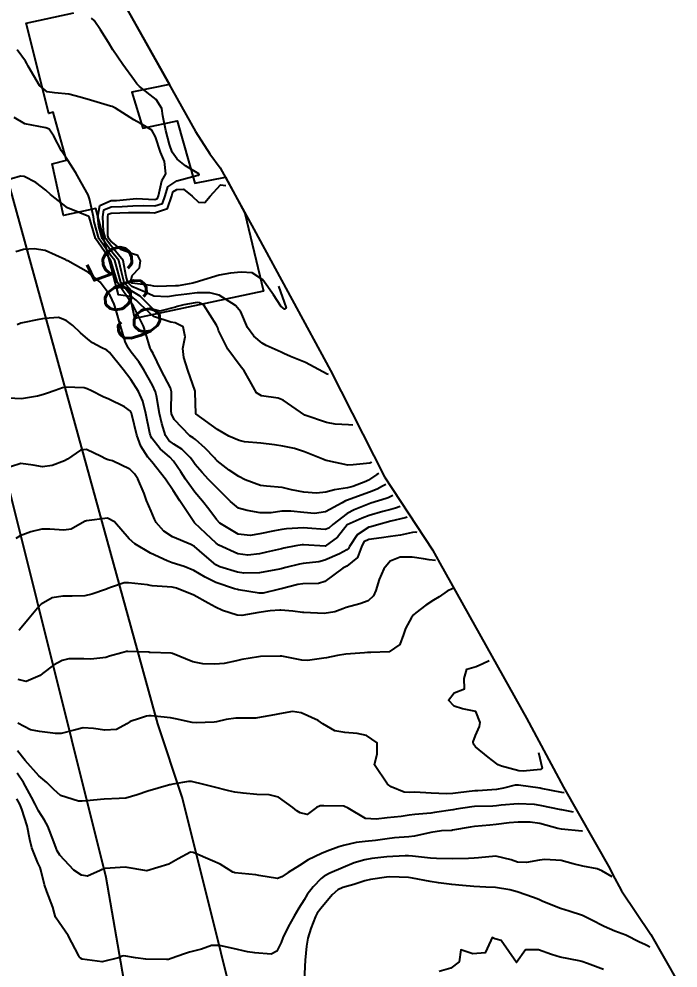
# Model space of a CAD drawing. Header units: metres. Extents: x 292545 to 299085, y 7450245 to 7463078.
# Drawn here: x 297017.2 to 297077.7, y 7454044.4 to 7454131.5 of the extents above; entities that cross this region are included whole.
import ezdxf
from ezdxf.enums import TextEntityAlignment as Align

# ---------------------------------------------------------------- set-up
doc = ezdxf.new("R2010")
doc.units = ezdxf.units.M
for name, color, linetype in [('Area', 45, 'Continuous'), ('Cotas', 45, 'Continuous'), ('Curvas de Nivel 1m', 11, 'Continuous'), ('Curvas de Nivel 5m', 15, 'Continuous'), ('Edificações', 30, 'Continuous'), ('Vias Primárias', 230, 'Continuous')]:
    doc.layers.add(name, color=color, linetype=linetype)
doc.styles.add('Style-STANDARD', font='STANDARD.shx')

msp = doc.modelspace()

# ---------------------------------------------------------------- linework, layer by layer
at = {"layer": 'Area'}
msp.add_polyline3d([(297025.88, 7454134.698, 703.999), (297033.447, 7454121.176, 699.459), (297034.766, 7454119.124, 699.448), (297035.714, 7454117.835, 699.919), (297038.788, 7454112.189, 699.479), (297045.834, 7454099.24, 697.829), (297050.787, 7454089.473, 698.449), (297055.188, 7454082.757, 701.089), (297055.859, 7454081.553, 701.839), (297063.801, 7454067.301, 688.459), (297067.196, 7454060.97, 695.339), (297071.452, 7454053.514, 683.979), (297071.689, 7454052.997, 683.589), (297072.516, 7454051.458, 693.039), (297075.201, 7454047.464, 682.349), (297077.702, 7454043.044, 681.669)], dxfattribs=at)
at = {"layer": 'Curvas de Nivel 1m', "flags": 128}
for points, elevation in [([(297045.633, 7454098.85), (297045.52, 7454098.892), (297045.128, 7454099.096), (297043.531, 7454099.96), (297042.153, 7454100.518), (297041.539, 7454100.785), (297041.295, 7454100.898), (297040.731, 7454101.152), (297039.905, 7454101.523), (297039.548, 7454101.724), (297038.774, 7454102.391), (297038.211, 7454103.18), (297037.585, 7454104.63), (297037.106, 7454105.195), (297035.602, 7454106.133), (297034.756, 7454106.374), (297033.604, 7454106.353), (297032.627, 7454106.225), (297031.601, 7454106.109), (297030.861, 7454106.007), (297029.601, 7454106.061), (297028.763, 7454106.451), (297027.609, 7454106.935), (297027.215, 7454107.314), (297027.088, 7454107.849), (297026.786, 7454109.319), (297025.657, 7454110.7), (297025.169, 7454111.335), (297024.992, 7454112.014), (297024.923, 7454113.338), (297025.042, 7454113.987), (297025.697, 7454114.252), (297026.722, 7454114.295), (297027.699, 7454114.355), (297028.632, 7454114.363), (297029.699, 7454114.331), (297030.42, 7454114.555), (297030.657, 7454115.271), (297030.885, 7454116.104), (297031.727, 7454116.635), (297033.654, 7454117.153), (297033.732, 7454117.176), (297033.767, 7454117.23), (297033.733, 7454117.273), (297032.51, 7454118.018), (297031.747, 7454118.624), (297031.297, 7454119.265), (297031.047, 7454119.984), (297030.705, 7454121.271), (297030.454, 7454122.616), (297030.339, 7454123.275), (297029.815, 7454124.099), (297028.297, 7454125.303), (297028.061, 7454125.533), (297027.838, 7454125.853), (297026.77, 7454127.321), (297025.866, 7454128.662), (297025.447, 7454129.334), (297024.719, 7454130.513), (297024.13, 7454131.348), (297023.905, 7454131.578)], 698), ([(297047.883, 7454094.22), (297047.46, 7454094.227), (297046.236, 7454094.307), (297045.463, 7454094.459), (297043.473, 7454095.12), (297041.487, 7454096.52), (297041.018, 7454096.677), (297039.49, 7454096.893), (297039.048, 7454097.174), (297038.423, 7454098.267), (297037.894, 7454099.186), (297037.528, 7454099.654), (297036.4, 7454101.201), (297035.56, 7454102.911), (297035.491, 7454103.14), (297035.463, 7454103.212), (297035.377, 7454103.402), (297034.213, 7454105.231), (297033.812, 7454105.453), (297033.595, 7454105.463), (297033.398, 7454105.439), (297032.372, 7454105.252), (297031.748, 7454105.101), (297031.59, 7454105.059), (297030.178, 7454104.68), (297029.586, 7454104.826), (297029.127, 7454105.287), (297028.359, 7454106.057), (297027.605, 7454106.525), (297026.905, 7454107.317), (297026.648, 7454108.299), (297026.41, 7454109.322), (297025.652, 7454110.281), (297024.869, 7454111.338), (297024.567, 7454112.448), (297024.491, 7454113.342), (297024.647, 7454114.392), (297025.705, 7454114.821), (297026.184, 7454114.847), (297027.708, 7454114.998), (297028.005, 7454115.009), (297029.708, 7454114.94), (297029.965, 7454115.021), (297030.051, 7454115.277), (297030.35, 7454116.65), (297030.714, 7454117.27), (297030.608, 7454118.407), (297030.218, 7454119.275), (297029.774, 7454120.68), (297029.446, 7454121.285), (297028.378, 7454121.89), (297027.792, 7454122.247), (297026.086, 7454123.327), (297025.805, 7454123.455), (297025.627, 7454123.51), (297023.813, 7454124.044), (297022.866, 7454124.315), (297021.821, 7454124.582), (297020.491, 7454124.725), (297019.824, 7454124.808), (297019.126, 7454125.407), (297018.092, 7454127.176), (297017.966, 7454127.419), (297017.855, 7454127.64), (297017.088, 7454128.655)], 697), ([(297049.583, 7454090.8), (297049.553, 7454090.78), (297049.42, 7454090.726), (297047.907, 7454090.576), (297047.418, 7454090.536), (297045.582, 7454090.928), (297045.422, 7454090.98), (297045.338, 7454091.007), (297045.121, 7454091.095), (297043.893, 7454091.578), (297043.429, 7454091.764), (297042.506, 7454092.055), (297041.434, 7454092.283), (297040.682, 7454092.398), (297039.437, 7454092.544), (297037.927, 7454092.696), (297037.439, 7454092.807), (297036.503, 7454093.199), (297035.452, 7454093.803), (297033.473, 7454095.24), (297033.409, 7454097.241), (297033.396, 7454097.339), (297032.746, 7454099.248), (297032.367, 7454100.419), (297032.273, 7454101.253), (297032.495, 7454102.309), (297032.312, 7454103.253), (297031.568, 7454103.621), (297031.172, 7454103.661), (297029.576, 7454104.179), (297028.402, 7454105.298), (297027.987, 7454105.694), (297027.6, 7454106.001), (297026.592, 7454107.32), (297026.176, 7454108.783), (297026.032, 7454109.326), (297025.648, 7454109.831), (297024.566, 7454111.341), (297024.134, 7454112.89), (297024.079, 7454113.346), (297023.708, 7454114.998), (297023.591, 7454115.352), (297022.907, 7454116.544), (297022.448, 7454117.369), (297022.182, 7454117.818), (297021.744, 7454118.487), (297021.152, 7454119.386), (297020.436, 7454120.73), (297020.001, 7454121.398), (297019.784, 7454121.477), (297019.692, 7454121.493), (297017.788, 7454121.887), (297016.799, 7454122.441)], 696), ([(297041.053, 7454106.97), (297041.76, 7454104.968), (297041.589, 7454104.871), (297041.271, 7454105.143), (297040.584, 7454106.169), (297039.617, 7454107.542), (297038.641, 7454108.192), (297037.624, 7454108.256), (297036.643, 7454108.179), (297035.621, 7454107.994), (297033.798, 7454107.421), (297033.614, 7454107.376), (297033.509, 7454107.346), (297033.185, 7454107.244), (297031.86, 7454107.008), (297031.61, 7454106.989), (297029.954, 7454106.932), (297029.61, 7454106.97), (297029.353, 7454107.027), (297027.612, 7454107.24), (297027.525, 7454107.311), (297027.5, 7454107.425), (297027.622, 7454107.947), (297028.289, 7454108.645), (297028.389, 7454109.299), (297028.14, 7454109.794), (297027.649, 7454109.93), (297026.654, 7454110.319), (297025.661, 7454111.089), (297025.473, 7454111.332), (297025.403, 7454111.595), (297025.383, 7454113.333), (297025.439, 7454113.58), (297025.688, 7454113.684), (297027.276, 7454113.727), (297027.689, 7454113.738), (297029.251, 7454113.725), (297029.689, 7454113.715), (297030.874, 7454114.09), (297031.257, 7454115.265), (297031.36, 7454115.62), (297031.719, 7454115.849), (297032.348, 7454115.879), (297033.123, 7454115.246), (297033.705, 7454114.697), (297034.281, 7454114.654), (297034.777, 7454115.224), (297035.723, 7454116.26), (297036.213, 7454116.22)], 699), ([(297050.893, 7454088.78), (297050.6, 7454088.617), (297050.096, 7454088.336), (297049.388, 7454088.06), (297048.647, 7454087.794), (297047.377, 7454087.328), (297047.194, 7454087.253), (297046.899, 7454087.075), (297045.364, 7454086.246), (297044.367, 7454086.109), (297043.364, 7454086.194), (297042.185, 7454086.312), (297041.365, 7454086.309), (297040.37, 7454086.162), (297039.363, 7454086.164), (297038.182, 7454086.364), (297037.367, 7454086.601), (297036.65, 7454087.197), (297035.392, 7454088.455), (297034.635, 7454089.222), (297034.044, 7454089.865), (297033.417, 7454090.615), (297033.153, 7454090.975), (297032.962, 7454091.245), (297032.189, 7454092.011), (297031.435, 7454092.48), (297030.984, 7454092.811), (297030.698, 7454093.267), (297030.355, 7454094.375), (297030.14, 7454095.273), (297029.859, 7454096.906), (297029.78, 7454097.277), (297029.502, 7454097.884), (297028.691, 7454099.292), (297028.245, 7454100.014), (297027.539, 7454100.919), (297027.255, 7454101.313), (297026.977, 7454101.888), (297026.561, 7454103.32), (297026.164, 7454104.744), (297025.964, 7454105.326), (297025.601, 7454106.129), (297024.683, 7454107.339), (297023.626, 7454108.222), (297021.734, 7454109.286), (297021.642, 7454109.331), (297021.556, 7454109.381), (297019.651, 7454110.242), (297018.634, 7454110.396), (297017.652, 7454110.323), (297016.968, 7454110.119)], 694), ([(297051.553, 7454087.77), (297051.115, 7454087.553), (297050.931, 7454087.475), (297049.514, 7454087.048), (297049.372, 7454086.999), (297047.988, 7454086.442), (297047.363, 7454086.107), (297046.037, 7454085.09), (297045.678, 7454084.765), (297045.346, 7454084.624), (297043.709, 7454084.755), (297043.349, 7454084.778), (297041.785, 7454084.699), (297041.348, 7454084.64), (297040.698, 7454084.501), (297039.343, 7454084.225), (297038.45, 7454084.07), (297037.343, 7454084.202), (297035.671, 7454085.207), (297035.356, 7454085.544), (297034.657, 7454086.512), (297034.064, 7454087.23), (297033.385, 7454088.049), (297032.529, 7454089.249), (297032.081, 7454089.925), (297031.419, 7454090.897), (297031.072, 7454091.264), (297030.209, 7454092.05), (297029.44, 7454093.006), (297029.334, 7454093.174), (297029.295, 7454093.282), (297029.248, 7454093.481), (297028.878, 7454095.289), (297028.595, 7454096.404), (297028.214, 7454097.299), (297027.509, 7454098.389), (297026.786, 7454099.317), (297025.538, 7454100.885), (297025.301, 7454101.094), (297024.79, 7454101.341), (297023.977, 7454101.783), (297023.55, 7454102.098), (297022.895, 7454102.699), (297022.171, 7454103.371), (297021.57, 7454103.828), (297020.873, 7454104.087), (297019.572, 7454104.006), (297019.078, 7454103.9), (297017.566, 7454103.618), (297017.417, 7454103.58), (297017.083, 7454103.435)], 693), ([(297052.203, 7454086.76), (297051.784, 7454086.601), (297051.368, 7454086.484), (297050.626, 7454086.292), (297049.362, 7454085.914), (297048.737, 7454085.678), (297047.353, 7454085.07), (297046.474, 7454083.945), (297045.323, 7454083.1), (297043.334, 7454083.238), (297043.224, 7454083.231), (297042.632, 7454083.127), (297041.554, 7454082.913), (297041.329, 7454082.866), (297039.945, 7454082.54), (297039.321, 7454082.408), (297038.231, 7454082.269), (297037.321, 7454082.412), (297035.566, 7454083.208), (297035.335, 7454083.375), (297034.375, 7454084.256), (297033.353, 7454085.24), (297032.007, 7454087.254), (297031.387, 7454088.22), (297030.679, 7454089.267), (297029.419, 7454090.86), (297029.222, 7454091.084), (297029.051, 7454091.286), (297028.414, 7454092.276), (297028.057, 7454093.301), (297027.592, 7454095.187), (297027.567, 7454095.309), (297027.544, 7454095.379), (297027.475, 7454095.494), (297026.909, 7454095.885), (297025.486, 7454096.594), (297024.972, 7454096.822), (297023.907, 7454097.354), (297023.496, 7454097.56), (297023.21, 7454097.65), (297021.498, 7454097.701), (297021.242, 7454097.637), (297020.569, 7454097.389), (297019.759, 7454097.129), (297019.489, 7454097.035), (297018.951, 7454096.872), (297017.485, 7454096.636), (297016.244, 7454096.684)], 692), ([(297052.863, 7454085.76), (297052.671, 7454085.695), (297051.357, 7454085.396), (297050.027, 7454085.04), (297049.51, 7454084.888), (297049.35, 7454084.834), (297048.258, 7454084.142), (297047.572, 7454083.068), (297047.488, 7454082.901), (297047.32, 7454082.763), (297046.645, 7454082.409), (297045.31, 7454081.811), (297044.738, 7454081.679), (297043.309, 7454081.5), (297042.991, 7454081.44), (297041.737, 7454081.136), (297041.389, 7454081.052), (297041.302, 7454081.028), (297041.152, 7454080.993), (297039.298, 7454080.648), (297037.866, 7454080.615), (297037.298, 7454080.719), (297035.654, 7454081.206), (297035.306, 7454081.397), (297034.252, 7454082.293), (297033.33, 7454083.063), (297033.018, 7454083.243), (297031.34, 7454083.954), (297030.541, 7454084.468), (297029.832, 7454085.283), (297029.668, 7454085.597), (297029.363, 7454086.328), (297028.954, 7454087.294), (297028.725, 7454087.954), (297028.145, 7454089.299), (297027.838, 7454089.734), (297027.412, 7454090.173), (297025.812, 7454090.933), (297025.42, 7454091.032), (297025.195, 7454091.107), (297024.784, 7454091.34), (297023.432, 7454091.991), (297022.874, 7454091.923), (297022.095, 7454091.373), (297021.708, 7454091.089), (297021.419, 7454090.94), (297020.291, 7454090.515), (297019.413, 7454090.377), (297018.548, 7454090.547), (297017.415, 7454090.681), (297016.459, 7454090.393)], 691), ([(297055.443, 7454081.78), (297054.875, 7454081.862), (297054.367, 7454081.935), (297053.314, 7454082.092), (297052.215, 7454082.109), (297051.31, 7454081.727), (297050.718, 7454081.029), (297050.288, 7454080.03), (297049.985, 7454079.039), (297049.774, 7454078.544), (297049.269, 7454078.091), (297048.509, 7454077.813), (297047.259, 7454077.472), (297046.966, 7454077.365), (297046.204, 7454077.086), (297045.251, 7454076.923), (297043.361, 7454077.009), (297043.252, 7454077.023), (297042.378, 7454077.129), (297041.254, 7454077.226), (297041.17, 7454077.225), (297040.295, 7454077.154), (297039.251, 7454077.018), (297037.69, 7454076.744), (297037.249, 7454076.774), (297035.91, 7454077.203), (297035.257, 7454077.503), (297034.603, 7454077.88), (297033.274, 7454078.615), (297031.694, 7454079.256), (297031.284, 7454079.331), (297029.448, 7454079.451), (297029.285, 7454079.484), (297029.034, 7454079.544), (297027.287, 7454079.732), (297026.878, 7454079.724), (297025.721, 7454079.326), (297025.407, 7454079.203), (297025.28, 7454079.159), (297023.935, 7454078.688), (297023.271, 7454078.559), (297022.122, 7454078.519), (297021.27, 7454078.512), (297020.282, 7454078.375), (297019.267, 7454077.765), (297018.953, 7454077.405), (297018.176, 7454076.489), (297017.278, 7454075.429), (297017.233, 7454075.397)], 689), ([(297057.113, 7454079.21), (297057.035, 7454079.204), (297056.515, 7454078.962), (297055.782, 7454078.465), (297055.27, 7454078.136), (297054.564, 7454077.687), (297053.657, 7454076.996), (297053.442, 7454076.807), (297053.248, 7454076.55), (297052.704, 7454075.54), (297052.522, 7454075.007), (297052.17, 7454074.064), (297051.217, 7454073.405), (297049.517, 7454073.347), (297049.216, 7454073.337), (297048.954, 7454073.314), (297047.214, 7454073.183), (297046.467, 7454073.081), (297045.45, 7454072.855), (297045.209, 7454072.808), (297043.725, 7454072.594), (297043.206, 7454072.632), (297041.342, 7454073.008), (297041.211, 7454073.021), (297039.414, 7454072.963), (297039.21, 7454072.947), (297037.693, 7454072.697), (297037.204, 7454072.593), (297036.062, 7454072.339), (297035.199, 7454072.262), (297034.114, 7454072.316), (297033.202, 7454072.494), (297031.337, 7454073.259), (297031.213, 7454073.29), (297029.265, 7454073.341), (297029.213, 7454073.348), (297029.145, 7454073.359), (297027.214, 7454073.444), (297027.099, 7454073.426), (297026.693, 7454073.315), (297025.541, 7454072.994), (297025.206, 7454072.894), (297023.825, 7454072.729), (297023.204, 7454072.75), (297021.826, 7454072.752), (297021.201, 7454072.612), (297020.413, 7454072.17), (297019.41, 7454071.407), (297019.181, 7454071.245), (297017.908, 7454070.69), (297017.177, 7454070.856)], 688), ([(297064.903, 7454064.16), (297065.234, 7454062.716), (297065.089, 7454062.588), (297063.509, 7454062.453), (297063.087, 7454062.493), (297061.515, 7454062.904), (297061.215, 7454063.029), (297061.095, 7454063.116), (297060.28, 7454063.739), (297059.11, 7454064.682), (297058.954, 7454064.932), (297058.895, 7454065.152), (297059.121, 7454065.723), (297059.504, 7454066.551), (297059.566, 7454066.926), (297059.148, 7454067.931), (297057.919, 7454068.175), (297057.155, 7454068.403), (297056.661, 7454068.958), (297057.17, 7454069.654), (297058.106, 7454070.008), (297058.075, 7454070.941), (297058.329, 7454071.805), (297059.2, 7454072.07), (297059.796, 7454072.332), (297060.363, 7454072.6)], 688), ([(297067.253, 7454060.45), (297067.059, 7454060.488), (297065.16, 7454060.859), (297065.063, 7454060.878), (297065.044, 7454060.879), (297063.067, 7454061.171), (297062.773, 7454061.179), (297061.704, 7454060.9), (297061.062, 7454060.779), (297059.337, 7454060.651), (297059.06, 7454060.634), (297057.529, 7454060.475), (297057.058, 7454060.413), (297056.467, 7454060.369), (297055.057, 7454060.42), (297053.545, 7454060.508), (297053.058, 7454060.5), (297052.583, 7454060.532), (297051.399, 7454061.025), (297051.066, 7454061.264), (297049.843, 7454063.042), (297050.112, 7454064.031), (297050.112, 7454065.04), (297049.12, 7454065.711), (297048.26, 7454065.92), (297047.122, 7454066.008), (297046.207, 7454066.167), (297045.13, 7454066.795), (297044.678, 7454067.105), (297043.143, 7454067.806), (297042.35, 7454067.922), (297041.141, 7454067.707), (297040.674, 7454067.613), (297039.135, 7454067.333), (297038.982, 7454067.325), (297037.144, 7454067.318), (297036.26, 7454067.203), (297035.368, 7454066.988), (297035.139, 7454066.957), (297033.486, 7454066.888), (297033.138, 7454066.911), (297031.599, 7454067.255), (297031.144, 7454067.344), (297029.382, 7454067.523), (297029.145, 7454067.525), (297028.948, 7454067.489), (297028.288, 7454067.299), (297027.444, 7454067.001), (297027.135, 7454066.807), (297026.176, 7454066.271), (297025.126, 7454066.211), (297024.093, 7454066.381), (297023.129, 7454066.414), (297022.292, 7454066.201), (297021.121, 7454065.904), (297020.607, 7454065.901), (297019.123, 7454066.092), (297018.296, 7454066.248), (297017.134, 7454066.862)], 687), ([(297068.103, 7454058.69), (297067.043, 7454058.888), (297066.983, 7454058.901), (297065.047, 7454059.302), (297064.53, 7454059.384), (297063.049, 7454059.457), (297061.486, 7454059.342), (297061.047, 7454059.282), (297060.71, 7454059.25), (297059.046, 7454059.207), (297058.793, 7454059.185), (297057.335, 7454058.947), (297057.09, 7454058.902), (297057.042, 7454058.893), (297055.372, 7454058.64), (297055.037, 7454058.609), (297053.553, 7454058.477), (297053.037, 7454058.399), (297052.319, 7454058.294), (297051.034, 7454058.177), (297050.025, 7454058.048), (297049.034, 7454058.118), (297047.428, 7454059.066), (297047.045, 7454059.25), (297045.2, 7454059.253), (297045.045, 7454059.262), (297044.87, 7454059.277), (297044.528, 7454059.105), (297043.669, 7454058.481), (297043.038, 7454058.633), (297042.731, 7454058.816), (297042.353, 7454059.127), (297041.052, 7454060.07), (297040.191, 7454060.29), (297039.054, 7454060.317), (297037.822, 7454060.415), (297037.056, 7454060.519), (297036.497, 7454060.638), (297035.061, 7454061.009), (297034.198, 7454061.229), (297033.067, 7454061.489), (297032.806, 7454061.503), (297031.369, 7454061.257), (297031.117, 7454061.204), (297031.062, 7454061.193), (297030.967, 7454061.167), (297029.056, 7454060.6), (297028.083, 7454060.27), (297027.05, 7454059.986), (297026.436, 7454059.929), (297025.048, 7454059.875), (297023.425, 7454059.733), (297023.046, 7454059.699), (297022.716, 7454059.694), (297021.051, 7454060.202), (297020.447, 7454060.779), (297019.79, 7454061.399), (297019.072, 7454062.022), (297017.8, 7454063.423), (297017.102, 7454064.314)], 686), ([(297071.663, 7454052.74), (297070.725, 7454053.298), (297070.282, 7454053.495), (297068.982, 7454053.728), (297068.096, 7454053.935), (297066.987, 7454054.237), (297065.494, 7454054.349), (297064.987, 7454054.288), (297063.795, 7454054.062), (297062.985, 7454054.107), (297062.405, 7454054.306), (297060.99, 7454054.658), (297059.407, 7454054.507), (297058.988, 7454054.453), (297058.492, 7454054.441), (297056.987, 7454054.406), (297055.543, 7454054.419), (297054.988, 7454054.463), (297053.342, 7454054.644), (297052.99, 7454054.68), (297052.673, 7454054.688), (297050.988, 7454054.584), (297049.6, 7454054.431), (297048.986, 7454054.324), (297048.007, 7454054.036), (297046.978, 7454053.618), (297045.769, 7454053.088), (297045.246, 7454052.819), (297044.966, 7454052.608), (297044.23, 7454051.831), (297043.692, 7454051.113), (297043.403, 7454050.651), (297042.93, 7454049.873), (297042.478, 7454049.127), (297041.931, 7454048.153), (297041.463, 7454047.142), (297041.306, 7454046.735), (297040.884, 7454045.919), (297040.38, 7454045.655), (297038.882, 7454045.77), (297038.192, 7454045.868), (297036.888, 7454046.166), (297035.64, 7454046.461), (297034.891, 7454046.431), (297033.992, 7454046.123), (297032.882, 7454045.821), (297032.435, 7454045.689), (297031.205, 7454045.257), (297030.962, 7454045.169), (297030.872, 7454045.154), (297030.765, 7454045.154), (297028.872, 7454045.176), (297027.931, 7454045.299), (297026.876, 7454045.489), (297026.724, 7454045.464), (297026.369, 7454045.318), (297024.869, 7454044.937), (297023.05, 7454045.18), (297022.872, 7454045.279), (297022.807, 7454045.361), (297022.748, 7454045.488), (297021.756, 7454047.371), (297020.915, 7454048.558), (297020.58, 7454049.045), (297020.487, 7454049.387), (297020.362, 7454049.958), (297019.809, 7454051.397), (297019.582, 7454052.023), (297019.255, 7454053.406), (297019.183, 7454053.615), (297018.979, 7454054.023), (297018.411, 7454055.416), (297018.247, 7454056.175), (297017.993, 7454057.42), (297017.511, 7454058.952), (297017.314, 7454059.427), (297017.048, 7454059.922)], 684), ([(297075.113, 7454046.29), (297074.89, 7454046.423), (297074.67, 7454046.523), (297074.181, 7454046.751), (297072.902, 7454047.38), (297071.919, 7454047.769), (297070.914, 7454048.197), (297069.734, 7454048.802), (297068.927, 7454049.199), (297067.707, 7454049.605), (297066.933, 7454049.851), (297065.298, 7454050.498), (297064.941, 7454050.665), (297064.458, 7454050.865), (297062.95, 7454051.374), (297062.275, 7454051.568), (297060.956, 7454051.775), (297060.076, 7454051.799), (297058.957, 7454051.877), (297057.939, 7454051.965), (297056.959, 7454052.042), (297055.737, 7454052.196), (297054.963, 7454052.324), (297053.329, 7454052.635), (297052.968, 7454052.682), (297051.261, 7454052.734), (297050.968, 7454052.715), (297049.504, 7454052.506), (297048.963, 7454052.382), (297047.961, 7454052.057), (297046.953, 7454051.766), (297046.483, 7454051.544), (297045.988, 7454051.084), (297044.93, 7454049.854), (297044.603, 7454049.426), (297044.434, 7454049.105), (297044.015, 7454048.006), (297043.732, 7454047.112), (297043.606, 7454046.399), (297043.503, 7454045.114), (297043.467, 7454044.514), (297043.41, 7454043.114)], 683), ([(297070.868, 7454044.252), (297069.411, 7454044.805), (297068.876, 7454044.99), (297068.647, 7454045.043), (297066.881, 7454045.38), (297066.101, 7454045.631), (297064.891, 7454046.04), (297063.701, 7454046.062), (297062.873, 7454044.88), (297061.471, 7454046.901), (297061.016, 7454047.021), (297060.904, 7454047.06), (297060.647, 7454047.171), (297060.516, 7454046.914), (297060.019, 7454045.786), (297058.884, 7454045.683), (297057.79, 7454046.046), (297057.623, 7454044.949), (297056.867, 7454044.379), (297055.784, 7454044.05)], 682)]:
    msp.add_lwpolyline(points, dxfattribs=dict(at, elevation=elevation))
at = {"layer": 'Curvas de Nivel 5m', "flags": 128}
for points, elevation in [([(297050.243, 7454089.79), (297050.079, 7454089.694), (297049.405, 7454089.23), (297049.293, 7454089.162), (297049.056, 7454089.053), (297047.884, 7454088.577), (297047.394, 7454088.47), (297046.187, 7454088.286), (297045.387, 7454088.056), (297044.53, 7454087.959), (297043.387, 7454088.055), (297042.232, 7454088.29), (297041.393, 7454088.5), (297039.949, 7454088.607), (297039.395, 7454088.661), (297037.983, 7454089.184), (297037.406, 7454089.485), (297036.54, 7454090.071), (297035.42, 7454090.95), (297035.286, 7454091.077), (297035.167, 7454091.214), (297034.313, 7454092.108), (297033.439, 7454092.888), (297033.234, 7454093.035), (297032.931, 7454093.245), (297031.465, 7454094.744), (297031.24, 7454095.262), (297031.205, 7454095.533), (297031.227, 7454097.263), (297031.134, 7454097.628), (297030.302, 7454099.272), (297029.538, 7454100.798), (297029.366, 7454101.107), (297029.28, 7454101.284), (297028.883, 7454102.616), (297028.658, 7454103.294), (297027.759, 7454105.139), (297027.641, 7454105.309), (297027.615, 7454105.332), (297027.593, 7454105.356), (297026.284, 7454107.323), (297025.664, 7454109.309), (297025.659, 7454109.33), (297025.643, 7454109.35), (297024.265, 7454111.344), (297023.685, 7454113.348), (297023.657, 7454113.377), (297021.695, 7454114.172), (297020.123, 7454115.396), (297019.717, 7454115.793), (297018.799, 7454116.489), (297017.729, 7454117.051), (297017.388, 7454117.084), (297015.724, 7454116.572)], 695), ([(297053.773, 7454084.36), (297053.657, 7454084.374), (297053.343, 7454084.35), (297052.239, 7454084.111), (297051.337, 7454083.988), (297050.493, 7454083.875), (297049.333, 7454083.717), (297048.884, 7454083.5), (297048.665, 7454083.057), (297048.313, 7454082.06), (297047.305, 7454081.273), (297046.961, 7454081.075), (297045.29, 7454079.853), (297044.724, 7454079.67), (297043.288, 7454079.649), (297042.828, 7454079.585), (297041.283, 7454079.177), (297041.137, 7454079.142), (297039.65, 7454078.791), (297039.277, 7454078.786), (297037.376, 7454079.095), (297037.282, 7454079.114), (297037.023, 7454079.193), (297035.288, 7454079.765), (297034.314, 7454080.246), (297033.299, 7454080.878), (297032.411, 7454081.249), (297031.307, 7454081.565), (297030.834, 7454081.743), (297029.32, 7454082.458), (297027.873, 7454083.305), (297027.338, 7454083.769), (297025.997, 7454085.324), (297025.356, 7454085.674), (297023.43, 7454085.435), (297023.353, 7454085.413), (297023.317, 7454085.397), (297023.255, 7454085.361), (297022.042, 7454084.677), (297021.345, 7454084.566), (297020.06, 7454084.678), (297019.346, 7454084.66), (297018.343, 7454084.415), (297017.339, 7454084.051), (297016.968, 7454083.802)], 690), ([(297068.953, 7454056.93), (297068.886, 7454056.941), (297067.017, 7454057.115), (297066.676, 7454057.186), (297065.025, 7454057.635), (297064.132, 7454057.763), (297063.026, 7454057.763), (297062.221, 7454057.696), (297061.023, 7454057.551), (297060.436, 7454057.501), (297059.02, 7454057.372), (297058.637, 7454057.315), (297057.014, 7454057.023), (297056.949, 7454057.016), (297055.999, 7454056.965), (297055.011, 7454056.831), (297053.524, 7454056.486), (297053.014, 7454056.42), (297051.706, 7454056.326), (297051.011, 7454056.247), (297049.961, 7454056.088), (297049.007, 7454055.987), (297048.173, 7454055.891), (297047.001, 7454055.639), (297046.571, 7454055.505), (297045.504, 7454055.092), (297044.991, 7454054.89), (297043.776, 7454054.321), (297042.98, 7454053.799), (297041.94, 7454053.135), (297041.356, 7454052.755), (297040.965, 7454052.593), (297039.252, 7454052.883), (297038.969, 7454052.94), (297037.048, 7454053.113), (297036.972, 7454053.137), (297036.873, 7454053.192), (297035.686, 7454053.916), (297034.983, 7454054.229), (297033.234, 7454054.994), (297032.991, 7454055.015), (297031.834, 7454054.402), (297030.98, 7454053.922), (297028.973, 7454053.29), (297026.976, 7454053.632), (297025.152, 7454053.514), (297024.974, 7454053.469), (297024.882, 7454053.433), (297024.701, 7454053.343), (297023.514, 7454052.808), (297022.968, 7454052.89), (297022.283, 7454053.367), (297020.986, 7454054.726), (297020.747, 7454055.141), (297020.646, 7454055.385), (297020.429, 7454055.961), (297019.879, 7454057.397), (297019.59, 7454057.963), (297019.037, 7454058.818), (297018.714, 7454059.413), (297018.396, 7454060.07), (297017.652, 7454061.424), (297017.075, 7454062.26)], 685)]:
    msp.add_lwpolyline(points, dxfattribs=dict(at, elevation=elevation))
at = {"layer": 'Edificações'}
for points in [[(297025.88, 7454134.698), (297031.038, 7454125.48), (297027.588, 7454124.789), (297028.6, 7454121.485), (297031.751, 7454122.159), (297033.361, 7454116.441), (297036.188, 7454116.965), (297037.973, 7454113.687), (297039.675, 7454106.517)], [(297039.675, 7454106.517), (297027.867, 7454103.999), (297027.45, 7454106.035), (297026.363, 7454106.169), (297024.286, 7454114.089), (297021.34, 7454113.446), (297020.274, 7454118.204), (297021.606, 7454118.532), (297020.366, 7454122.932), (297019.983, 7454122.822), (297017.887, 7454131.113), (297022.264, 7454132.051)]]:
    msp.add_lwpolyline(points, dxfattribs=at)
at = {"layer": 'Vias Primárias'}
msp.add_lwpolyline([(296952.891, 7454237.342), (296968.161, 7454219.837), (296981.99, 7454204.878, -0.088491), (296988.296, 7454195.032), (296989.749, 7454189.646), (296992.083, 7454180.696), (296993.82, 7454173.831), (296998.833, 7454157.235), (297009.372, 7454116.152), (297025.199, 7454052.715), (297026.831, 7454043.368)], format="xyb", dxfattribs=at)
at = {"layer": 'Vias Primárias', "elevation": 681.619}
msp.add_lwpolyline([(297071.203, 7453906.569), (297068.105, 7453919.258), (297064.526, 7453933.039), (297061.005, 7453946.697), (297057.424, 7453960.923), (297053.484, 7453976.99), (297050.295, 7453989.178), (297047.075, 7454001.541), (297044.157, 7454012.974), (297040.455, 7454027.234), (297037.237, 7454039.959), (297034.319, 7454051.633), (297032.214, 7454060.048), (297029.97, 7454066.781), (297010.514, 7454137.459), (297009.332, 7454141.961), (297005.837, 7454155.333), (297003.923, 7454163.402, -0.317081), (297006.277, 7454169.276)], format="xyb", dxfattribs=at)

# ---------------------------------------------------------------- texts
at = {"layer": 'Cotas', "style": 'Style-STANDARD'}
msp.add_text('695', height=4, rotation=115.46558, dxfattribs=at).set_placement((297026.979, 7454106.26, 695), align=Align.MIDDLE_CENTER)

doc.saveas('drawing.dxf')
